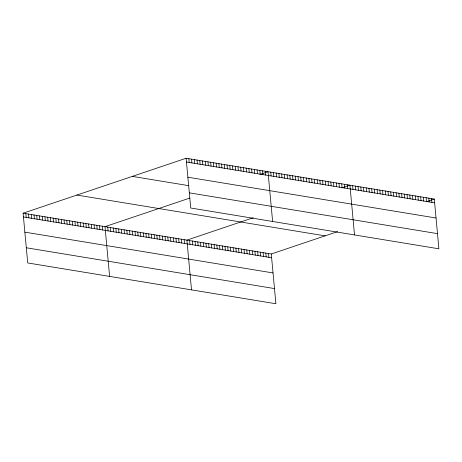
<?xml version="1.0" encoding="UTF-8"?>
<svg xmlns="http://www.w3.org/2000/svg" width="462" height="462" viewBox="0 0 462 462"><rect width="100%" height="100%" fill="white"/><g stroke="black" fill="none" stroke-linecap="round" stroke-linejoin="round"><path stroke-width="0.69" d="M23.1 213.19L271.275 253.99L275.889 303.742L27.714 262.947L23.1 213.19L186.111 158.258L434.286 199.053L438.9 248.81L190.725 208.01L186.111 158.258M189.801 198.077L104.995 226.651L109.615 276.409M259.939 174.44L268.006 171.72L272.626 221.477M253.222 217.764L186.896 240.119L191.511 289.87M341.834 187.901L349.907 185.181L354.521 234.939M271.275 253.99L337.601 231.635M426.218 201.773L434.286 199.053M186.463 162.035L434.632 202.835M187.867 177.206L436.041 218.006M132.317 176.386L188.964 185.695M189.322 192.839L437.491 233.639M76.894 195.062L325.069 235.863M23.452 216.973L271.621 257.773M24.856 232.143L273.03 272.944M26.311 247.771L274.48 288.571M431.56 198.608L431.912 202.391M428.84 198.158L429.192 201.94M426.12 197.713L426.472 201.496M423.394 197.262L423.746 201.045M420.674 196.818L421.026 200.6M417.954 196.373L418.306 200.15M415.228 195.923L415.581 199.705M412.508 195.478L412.861 199.255M409.788 195.028L410.141 198.81M407.062 194.583L407.415 198.36M404.342 194.132L404.695 197.915M401.622 193.688L401.975 197.465M398.902 193.237L399.249 197.02M396.177 192.793L396.529 196.569M393.457 192.342L393.809 196.125M390.737 191.897L391.083 195.674M388.011 191.447L388.363 195.23M385.291 191.002L385.643 194.779M382.571 190.552L382.917 194.335M379.845 190.107L380.197 193.884M377.125 189.657L377.477 193.439M374.405 189.212L374.751 192.989M371.679 188.762L372.031 192.544M368.959 188.317L369.311 192.1M366.239 187.867L366.585 191.649M363.513 187.422L363.865 191.204M360.793 186.971L361.145 190.754M358.073 186.527L358.42 190.309M355.347 186.076L355.7 189.859M352.627 185.632L352.98 189.414M347.176 184.736L347.528 188.513M344.444 184.286L344.796 188.069M341.718 183.836L342.065 187.618M338.987 183.391L339.339 187.168M336.255 182.94L336.607 186.723M333.524 182.49L333.876 186.273M330.798 182.04L331.144 185.822M328.066 181.595L328.418 185.372M325.335 181.144L325.687 184.927M322.609 180.694L322.955 184.477M319.877 180.249L320.23 184.026M317.146 179.799L317.498 183.581M314.414 179.348L314.766 183.131M311.688 178.898L312.035 182.681M308.957 178.453L309.309 182.23M306.225 178.003L306.577 181.785M303.499 177.552L303.846 181.335M300.768 177.108L301.12 180.885M298.036 176.657L298.388 180.44M295.305 176.207L295.657 179.989M292.579 175.756L292.925 179.539M289.847 175.312L290.2 179.089M287.116 174.861L287.468 178.644M284.39 174.411L284.736 178.193M281.658 173.966L282.011 177.743M278.927 173.516L279.279 177.298M276.195 173.065L276.547 176.848M273.469 172.615L273.822 176.397M270.738 172.17L271.09 175.947M265.28 171.269L265.627 175.052M262.549 170.825L262.901 174.601M268.549 253.54L268.901 257.322M259.817 170.374L260.17 174.157M265.829 253.095L266.181 256.878M257.086 169.924L257.438 173.706M263.109 252.645L263.461 256.427M254.36 169.473L254.712 173.256M260.383 252.2L260.735 255.983M251.628 169.028L251.981 172.805M257.663 251.75L258.015 255.532M248.897 168.578L249.249 172.361M254.943 251.305L255.295 255.088M246.171 168.128L246.517 171.91M252.217 250.854L252.57 254.637M243.439 167.683L243.792 171.46M249.497 250.41L249.85 254.192M240.708 167.232L241.06 171.015M246.777 249.959L247.13 253.742M237.982 166.782L238.328 170.565M244.052 249.515L244.404 253.297M235.25 166.332L235.603 170.114M241.331 249.064L241.684 252.847M232.519 165.887L232.871 169.664M238.611 248.62L238.964 252.402M229.787 165.436L230.14 169.219M235.891 248.169L236.238 251.952M227.061 164.986L227.408 168.769M233.166 247.724L233.518 251.507M224.33 164.541L224.682 168.318M230.446 247.274L230.798 251.057M221.598 164.091L221.951 167.873M227.726 246.829L228.072 250.612M218.873 163.64L219.219 167.423M225 246.385L225.352 250.161M216.141 163.19L216.493 166.973M222.28 245.934L222.632 249.717M213.409 162.745L213.762 166.522M219.56 245.489L219.906 249.266M210.678 162.295L211.03 166.077M216.834 245.039L217.186 248.822M207.952 161.844L208.298 165.627M214.114 244.594L214.466 248.371M205.22 161.4L205.573 165.177M211.394 244.144L211.74 247.927M202.489 160.949L202.841 164.732M208.668 243.699L209.02 247.476M199.763 160.499L200.11 164.281M205.948 243.249L206.3 247.031M197.031 160.048L197.384 163.831M203.228 242.804L203.575 246.581M194.3 159.604L194.652 163.381M200.502 242.354L200.855 246.136M191.568 159.153L191.921 162.936M197.782 241.909L198.134 245.686M188.843 158.703L189.189 162.485M195.062 241.459L195.409 245.241M192.336 241.014L192.689 244.791M189.616 240.563L189.969 244.346M184.165 239.668L184.517 243.451M181.433 239.218L181.785 243M178.707 238.773L179.054 242.55M175.976 238.323L176.328 242.105M173.244 237.872L173.597 241.655M170.513 237.422L170.865 241.204M167.787 236.977L168.133 240.754M165.055 236.527L165.408 240.309M162.324 236.076L162.676 239.859M159.598 235.632L159.944 239.408M156.866 235.181L157.219 238.964M154.135 234.731L154.487 238.513M151.403 234.28L151.755 238.063M148.677 233.836L149.024 237.612M145.946 233.385L146.298 237.168M143.214 232.935L143.566 236.717M140.488 232.49L140.835 236.267M137.757 232.04L138.109 235.822M135.025 231.589L135.378 235.372M132.294 231.139L132.646 234.921M129.568 230.694L129.914 234.471M126.836 230.243L127.189 234.026M124.105 229.793L124.457 233.576M121.379 229.348L121.725 233.125M118.647 228.898L119 232.681M115.916 228.447L116.268 232.23M113.184 227.997L113.537 231.78M110.458 227.552L110.805 231.329M107.727 227.102L108.079 230.885M102.269 226.207L102.616 229.984M99.538 225.756L99.89 229.539M96.806 225.306L97.159 229.088M94.075 224.855L94.427 228.638M91.349 224.411L91.701 228.188M88.617 223.96L88.97 227.743M85.886 223.51L86.238 227.292M83.16 223.065L83.507 226.842M80.428 222.615L80.781 226.397M77.697 222.164L78.049 225.947M74.971 221.714L75.318 225.496M72.239 221.269L72.592 225.046M69.508 220.819L69.86 224.601M66.776 220.368L67.129 224.151M64.051 219.924L64.397 223.7M61.319 219.473L61.671 223.256M58.587 219.023L58.94 222.805M55.862 218.572L56.208 222.355M53.13 218.128L53.482 221.904M50.398 217.677L50.751 221.46M47.667 217.227L48.019 221.009M44.941 216.782L45.288 220.559M42.209 216.332L42.562 220.114M39.478 215.881L39.83 219.664M36.752 215.431L37.099 219.213M34.021 214.986L34.373 218.763M31.289 214.535L31.641 218.318M28.557 214.085L28.91 217.868M25.832 213.64L26.178 217.417"/></g></svg>
